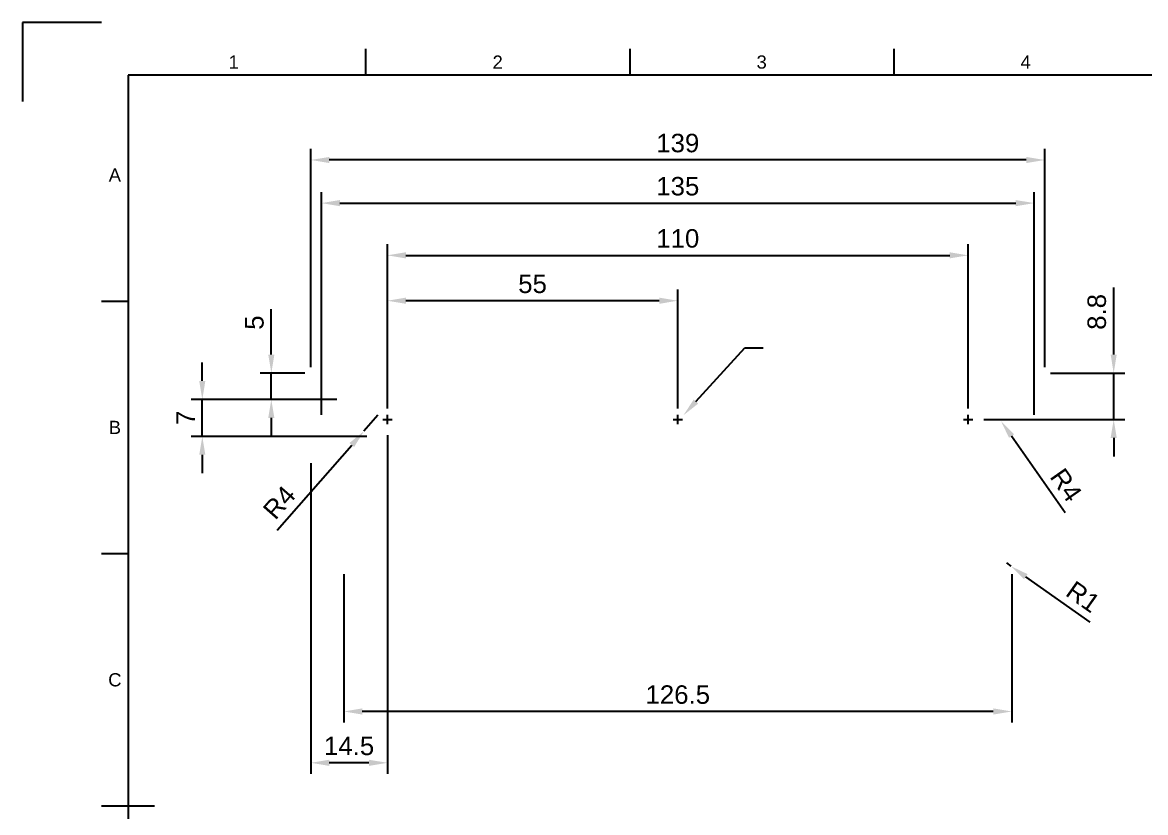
# Paper-space layout 'Folha1' of a CAD drawing. Header units: millimetres. Extents: x 0 to 420, y 0 to 297.
# Drawn here: x 0 to 212.7, y 147.3 to 297 of the extents above; entities that cross this region are included whole.
import ezdxf
from ezdxf import colors
from ezdxf.entities.mleader import LeaderData, LeaderLine
from ezdxf.enums import TextEntityAlignment as Align
from ezdxf.math import Vec2, Vec3

# ---------------------------------------------------------------- set-up
doc = ezdxf.new("R2010")
doc.units = ezdxf.units.MM
doc.header["$LTSCALE"] = 0.75
doc.linetypes.add('CENTER2', pattern=[28.575, 19.05, -3.175, 3.175, -3.175])
for name, color, linetype, lineweight in [('BORDER', 7, 'Continuous', 25), ('FD_Dimensions', 7, 'Continuous', 25), ('Hole Notes', 7, 'Continuous', 25), ('Smart Centers', 7, 'CENTER2', 25)]:
    doc.layers.add(name, color=color, linetype=linetype, lineweight=lineweight)
doc.styles.add('FusionTitle', font='arial.ttf')
doc.styles.get("Standard").update_dxf_attribs({"font": 'arial.ttf'})
doc.dimstyles.new('Dim-ISO-25', dxfattribs={"dimtxt": 3.5, "dimasz": 3.5, "dimexe": 2.1, "dimexo": 2.1, "dimgap": 1.4, "dimtad": 1, "dimdec": 1, "dimzin": 12, "dimdsep": 46, "dimtxsty": 'Standard', "dimcen": 0, "dimadec": 1, "dimazin": 3, "dimtp": 0.1, "dimtm": 0.1, "dimtfac": 0.714286, "dimtdec": 1, "dimtmove": 0, "dimatfit": 3, "dimfxl": 1, "dimtzin": 12, "dimarcsym": 0})

# ---------------------------------------------------------------- blocks, each defined once
blk = doc.blocks.new('ISO_A3_SHEET')
at = {"layer": 'BORDER'}
for p, q in [((65, 292), (65, 287)), ((115, 292), (115, 287)), ((165, 292), (165, 287)), ((410, 287), (20, 287)), ((20, 287), (20, 10)), ((15, 244.16666), (20, 244.16666)), ((15, 196.33333), (20, 196.33333)), ((15, 148.5), (25, 148.5))]:
    blk.add_line(p, q, dxfattribs=at)
at = {"layer": 'Defpoints'}
for p, q in [((15, 297), (0, 297)), ((0, 297), (0, 282))]:
    blk.add_line(p, q, dxfattribs=at)
at = {"layer": 'BORDER', "style": 'FusionTitle'}
for s, p in [('1', (40, 289.5)), ('2', (90, 289.5)), ('3', (140, 289.5)), ('4', (190, 289.5)), ('A', (17.5, 268.08333)), ('B', (17.5, 220.25)), ('C', (17.5, 172.41667))]:
    blk.add_text(s, height=2.5, dxfattribs=at).set_placement(p, align=Align.MIDDLE)
blk = doc.blocks.new('*D31')
at = {"layer": 'Defpoints', "color": 0, "transparency": 16777216}
for p in [(54.61, 270.93), (54.61, 229.55), (193.61, 229.55)]:
    blk.add_point(p, dxfattribs=at)
at = {"layer": 'FD_Dimensions', "color": 0, "lineweight": -2, "transparency": 16777216}
for p, q in [((54.61, 231.65), (54.61, 273.03)), ((193.61, 231.65), (193.61, 273.03)), ((190.11, 270.93), (58.11, 270.93))]:
    blk.add_line(p, q, dxfattribs=at)
at = {"layer": 'FD_Dimensions', "color": 0, "transparency": 16777216}
for points in [[(58.11, 271.51), (58.11, 270.35), (54.61, 270.93)], [(190.11, 271.51), (190.11, 270.35), (193.61, 270.93)]]:
    blk.add_solid(points, dxfattribs=at)
at = {"layer": 'FD_Dimensions', "color": 0, "transparency": 16777216, "insert": (124.11, 274.12), "char_height": 3.5, "attachment_point": 5}
blk.add_mtext('139', dxfattribs=at)
blk = doc.blocks.new('*D34')
at = {"layer": 'Defpoints', "color": 0, "transparency": 16777216}
for p in [(186.36, 194.55), (187.17, 193.97)]:
    blk.add_point(p, dxfattribs=at)
at = {"layer": 'FD_Dimensions', "color": 0, "lineweight": -2, "transparency": 16777216}
for p, q in [((186.36, 194.55), (187.17, 193.97)), ((202.24, 183.33), (190.03, 191.95))]:
    blk.add_line(p, q, dxfattribs=at)
at = {"layer": 'FD_Dimensions', "color": 0, "transparency": 16777216}
blk.add_solid([(190.37, 192.43), (189.7, 191.48), (187.17, 193.97)], dxfattribs=at)
at = {"layer": 'FD_Dimensions', "color": 0, "transparency": 16777216, "insert": (200.89, 188.15), "char_height": 3.5, "attachment_point": 5, "rotation": 324.765}
blk.add_mtext('R1', dxfattribs=at)
blk = doc.blocks.new('*D41')
at = {"layer": 'Defpoints', "color": 0, "transparency": 16777216}
for p in [(60.86, 194.55), (187.36, 194.55), (60.86, 166.41)]:
    blk.add_point(p, dxfattribs=at)
at = {"layer": 'FD_Dimensions', "color": 0, "lineweight": -2, "transparency": 16777216}
for p, q in [((60.86, 192.45), (60.86, 164.31)), ((187.36, 192.45), (187.36, 164.31)), ((183.86, 166.41), (64.36, 166.41))]:
    blk.add_line(p, q, dxfattribs=at)
at = {"layer": 'FD_Dimensions', "color": 0, "transparency": 16777216}
for points in [[(64.36, 166.99), (64.36, 165.82), (60.86, 166.41)], [(183.86, 166.99), (183.86, 165.82), (187.36, 166.41)]]:
    blk.add_solid(points, dxfattribs=at)
at = {"layer": 'FD_Dimensions', "color": 0, "transparency": 16777216, "insert": (124.11, 169.59), "char_height": 3.5, "attachment_point": 5}
blk.add_mtext('126.5', dxfattribs=at)
blk = doc.blocks.new('*U340')
at = {"layer": 'Smart Centers', "color": 0, "linetype": 'Continuous', "ltscale": 0.75, "transparency": 16777216}
for p, q in [((-0.89, 0), (0.89, 0)), ((0, -0.89), (0, 0.89))]:
    blk.add_line(p, q, dxfattribs=at)
blk = doc.blocks.new('*U341')
at = {"layer": 'Smart Centers', "color": 0, "linetype": 'Continuous', "ltscale": 0.75, "transparency": 16777216}
for p, q in [((-0.89, 0), (0.89, 0)), ((0, -0.89), (0, 0.89))]:
    blk.add_line(p, q, dxfattribs=at)
blk = doc.blocks.new('*U342')
at = {"layer": 'Smart Centers', "color": 0, "linetype": 'Continuous', "ltscale": 0.75, "transparency": 16777216}
for p, q in [((-0.89, 0), (0.89, 0)), ((0, -0.89), (0, 0.89))]:
    blk.add_line(p, q, dxfattribs=at)
blk = doc.blocks.new('*D345')
at = {"layer": 'Defpoints', "color": 0, "transparency": 16777216}
for p in [(191.61, 262.76), (56.61, 220.55), (191.61, 220.55)]:
    blk.add_point(p, dxfattribs=at)
at = {"layer": 'FD_Dimensions', "color": 0, "lineweight": -2, "transparency": 16777216}
for p, q in [((56.61, 222.65), (56.61, 264.86)), ((191.61, 222.65), (191.61, 264.86)), ((60.11, 262.76), (188.11, 262.76))]:
    blk.add_line(p, q, dxfattribs=at)
at = {"layer": 'FD_Dimensions', "color": 0, "transparency": 16777216}
for points in [[(60.11, 263.34), (60.11, 262.17), (56.61, 262.76)], [(188.11, 263.34), (188.11, 262.17), (191.61, 262.76)]]:
    blk.add_solid(points, dxfattribs=at)
at = {"layer": 'FD_Dimensions', "color": 0, "transparency": 16777216, "insert": (124.11, 265.94), "char_height": 3.5, "attachment_point": 5}
blk.add_mtext('135', dxfattribs=at)
blk = doc.blocks.new('*D346')
at = {"layer": 'Defpoints', "color": 0, "transparency": 16777216}
for p in [(179.11, 252.86), (69.11, 221.75), (179.11, 221.75)]:
    blk.add_point(p, dxfattribs=at)
at = {"layer": 'FD_Dimensions', "color": 0, "lineweight": -2, "transparency": 16777216}
for p, q in [((69.11, 223.85), (69.11, 254.96)), ((179.11, 223.85), (179.11, 254.96)), ((72.61, 252.86), (175.61, 252.86))]:
    blk.add_line(p, q, dxfattribs=at)
at = {"layer": 'FD_Dimensions', "color": 0, "transparency": 16777216}
for points in [[(72.61, 253.44), (72.61, 252.28), (69.11, 252.86)], [(175.61, 253.44), (175.61, 252.28), (179.11, 252.86)]]:
    blk.add_solid(points, dxfattribs=at)
at = {"layer": 'FD_Dimensions', "color": 0, "transparency": 16777216, "insert": (124.11, 256.05), "char_height": 3.5, "attachment_point": 5}
blk.add_mtext('110', dxfattribs=at)
blk = doc.blocks.new('*D347')
at = {"layer": 'Defpoints', "color": 0, "transparency": 16777216}
for p in [(69.11, 244.26), (69.11, 221.75), (124.11, 221.75)]:
    blk.add_point(p, dxfattribs=at)
at = {"layer": 'FD_Dimensions', "color": 0, "lineweight": -2, "transparency": 16777216}
for p, q in [((69.11, 223.85), (69.11, 246.36)), ((124.11, 223.85), (124.11, 246.36)), ((120.61, 244.26), (72.61, 244.26))]:
    blk.add_line(p, q, dxfattribs=at)
at = {"layer": 'FD_Dimensions', "color": 0, "transparency": 16777216}
for points in [[(72.61, 244.84), (72.61, 243.67), (69.11, 244.26)], [(120.61, 244.84), (120.61, 243.67), (124.11, 244.26)]]:
    blk.add_solid(points, dxfattribs=at)
at = {"layer": 'FD_Dimensions', "color": 0, "transparency": 16777216, "insert": (96.61, 247.44), "char_height": 3.5, "attachment_point": 5}
blk.add_mtext('55', dxfattribs=at)
blk = doc.blocks.new('*D348')
at = {"layer": 'Defpoints', "color": 0, "transparency": 16777216}
for p in [(67.32, 222.55), (64.68, 219.54)]:
    blk.add_point(p, dxfattribs=at)
at = {"layer": 'FD_Dimensions', "color": 0, "lineweight": -2, "transparency": 16777216}
for p, q in [((67.32, 222.55), (64.68, 219.54)), ((48.23, 200.79), (62.38, 216.91))]:
    blk.add_line(p, q, dxfattribs=at)
at = {"layer": 'FD_Dimensions', "color": 0, "transparency": 16777216}
blk.add_solid([(61.94, 217.3), (62.81, 216.53), (64.68, 219.54)], dxfattribs=at)
at = {"layer": 'FD_Dimensions', "color": 0, "transparency": 16777216, "insert": (48.64, 206.03), "char_height": 3.5, "attachment_point": 5, "rotation": 48.7462}
blk.add_mtext('R4', dxfattribs=at)
blk = doc.blocks.new('*D349')
at = {"layer": 'Defpoints', "color": 0, "transparency": 16777216}
for p in [(187.61, 218.2), (189.9, 214.92)]:
    blk.add_point(p, dxfattribs=at)
at = {"layer": 'FD_Dimensions', "color": 0, "lineweight": -2, "transparency": 16777216}
blk.add_line((197.5, 204.07), (187.32, 218.61), dxfattribs=at)
at = {"layer": 'FD_Dimensions', "color": 0, "transparency": 16777216}
blk.add_solid([(187.8, 218.95), (186.84, 218.28), (185.31, 221.48)], dxfattribs=at)
at = {"layer": 'FD_Dimensions', "color": 0, "transparency": 16777216, "insert": (197.66, 209.33), "char_height": 3.5, "attachment_point": 5, "rotation": 305.0035}
blk.add_mtext('R4', dxfattribs=at)
blk = doc.blocks.new('*D350')
at = {"layer": 'Defpoints', "color": 0, "transparency": 16777216}
for p in [(47.13, 230.55), (55.61, 230.55), (61.61, 225.55)]:
    blk.add_point(p, dxfattribs=at)
at = {"layer": 'FD_Dimensions', "color": 0, "lineweight": -2, "transparency": 16777216}
for p, q in [((47.13, 234.05), (47.13, 242.67)), ((53.51, 230.55), (45.03, 230.55)), ((47.13, 225.55), (47.13, 230.55)), ((59.51, 225.55), (45.03, 225.55)), ((47.13, 222.05), (47.13, 218.55))]:
    blk.add_line(p, q, dxfattribs=at)
at = {"layer": 'FD_Dimensions', "color": 0, "transparency": 16777216}
for points in [[(46.55, 234.05), (47.71, 234.05), (47.13, 230.55)], [(46.55, 222.05), (47.71, 222.05), (47.13, 225.55)]]:
    blk.add_solid(points, dxfattribs=at)
at = {"layer": 'FD_Dimensions', "color": 0, "transparency": 16777216, "insert": (43.95, 240.11), "char_height": 3.5, "attachment_point": 5, "rotation": 90}
blk.add_mtext('5', dxfattribs=at)
blk = doc.blocks.new('*D351')
at = {"layer": 'Defpoints', "color": 0, "transparency": 16777216}
for p in [(34.06, 225.55), (61.61, 225.55), (67.32, 218.55)]:
    blk.add_point(p, dxfattribs=at)
at = {"layer": 'FD_Dimensions', "color": 0, "lineweight": -2, "transparency": 16777216}
for p, q in [((34.06, 229.05), (34.06, 232.55)), ((59.51, 225.55), (31.96, 225.55)), ((34.06, 218.55), (34.06, 225.55)), ((65.22, 218.55), (31.96, 218.55)), ((34.06, 215.05), (34.06, 211.55))]:
    blk.add_line(p, q, dxfattribs=at)
at = {"layer": 'FD_Dimensions', "color": 0, "transparency": 16777216}
for points in [[(33.48, 229.05), (34.64, 229.05), (34.06, 225.55)], [(33.48, 215.05), (34.64, 215.05), (34.06, 218.55)]]:
    blk.add_solid(points, dxfattribs=at)
at = {"layer": 'FD_Dimensions', "color": 0, "transparency": 16777216, "insert": (30.91, 222.05), "char_height": 3.5, "attachment_point": 5, "rotation": 90}
blk.add_mtext('7', dxfattribs=at)
blk = doc.blocks.new('*D370')
at = {"layer": 'Defpoints', "color": 0, "transparency": 16777216}
for p in [(69.11, 220.86), (54.61, 215.58), (54.61, 156.68)]:
    blk.add_point(p, dxfattribs=at)
at = {"layer": 'FD_Dimensions', "color": 0, "lineweight": -2, "transparency": 16777216}
for p, q in [((69.11, 218.76), (69.11, 154.58)), ((54.61, 213.48), (54.61, 154.58)), ((65.61, 156.68), (58.11, 156.68))]:
    blk.add_line(p, q, dxfattribs=at)
at = {"layer": 'FD_Dimensions', "color": 0, "transparency": 16777216}
for points in [[(58.11, 157.26), (58.11, 156.09), (54.61, 156.68)], [(65.61, 157.26), (65.61, 156.09), (69.11, 156.68)]]:
    blk.add_solid(points, dxfattribs=at)
at = {"layer": 'FD_Dimensions', "color": 0, "transparency": 16777216, "insert": (61.86, 159.86), "char_height": 3.5, "attachment_point": 5}
blk.add_mtext('14.5', dxfattribs=at)
blk = doc.blocks.new('*D371')
at = {"layer": 'Defpoints', "color": 0, "transparency": 16777216}
for p in [(192.61, 230.55), (206.67, 230.55), (180, 221.75)]:
    blk.add_point(p, dxfattribs=at)
at = {"layer": 'FD_Dimensions', "color": 0, "lineweight": -2, "transparency": 16777216}
for p, q in [((206.67, 234.05), (206.67, 246.74)), ((194.71, 230.55), (208.77, 230.55)), ((206.67, 221.75), (206.67, 230.55)), ((182.1, 221.75), (208.77, 221.75)), ((206.67, 218.25), (206.67, 214.75))]:
    blk.add_line(p, q, dxfattribs=at)
at = {"layer": 'FD_Dimensions', "color": 0, "transparency": 16777216}
for points in [[(206.09, 234.05), (207.25, 234.05), (206.67, 230.55)], [(206.09, 218.25), (207.25, 218.25), (206.67, 221.75)]]:
    blk.add_solid(points, dxfattribs=at)
at = {"layer": 'FD_Dimensions', "color": 0, "transparency": 16777216, "insert": (203.48, 242.14), "char_height": 3.5, "attachment_point": 5, "rotation": 90}
blk.add_mtext('8.8', dxfattribs=at)

psp = doc.layouts.new('Folha1')

# ---------------------------------------------------------------- block references
at = {"layer": 'BORDER'}
psp.add_blockref('ISO_A3_SHEET', (0, 0), dxfattribs=at)
at = {"layer": 'Smart Centers', "ltscale": 0.75}
for name, p in [('*U342', (69.11, 221.75)), ('*U340', (124.11, 221.75)), ('*U341', (179.11, 221.75))]:
    psp.add_blockref(name, p, dxfattribs=at)

# ---------------------------------------------------------------- dimensions: what is measured, and where the dimension line sits
at = {"layer": 'FD_Dimensions'}
for base, p1, p2, picture, middle in [((54.61, 270.93), (193.61, 229.55), (54.61, 229.55), '*D31', (124.11, 270.93)), ((60.86, 166.41), (187.36, 194.55), (60.86, 194.55), '*D41', (124.11, 166.41))]:
    dim = psp.add_linear_dim(base=base, p1=p1, p2=p2, dimstyle='Dim-ISO-25', override={"dimlfac": -1}, dxfattribs=at)
    dim.commit()
    dim.dimension.update_dxf_attribs({"geometry": picture, "text_midpoint": middle, "dimtype": 160})
for base, p1, p2, angle, picture, middle, dimtype in [((191.61, 262.76), (56.61, 220.55), (191.61, 220.55), 180, '*D345', (124.11, 262.76), 160), ((179.11, 252.86), (69.11, 221.75), (179.11, 221.75), 0, '*D346', (124.11, 252.86), 161), ((69.11, 244.26), (124.11, 221.75), (69.11, 221.75), 180, '*D347', (96.61, 244.26), 161), ((47.13, 230.55), (61.61, 225.55), (55.61, 230.55), 90, '*D350', (47.13, 240.11), 160), ((54.61, 156.68), (69.11, 220.86), (54.61, 215.58), 180, '*D370', (61.86, 156.68), 160)]:
    dim = psp.add_linear_dim(base=base, p1=p1, p2=p2, angle=angle, dimstyle='Dim-ISO-25', override={"dimlfac": -1}, dxfattribs=at)
    dim.commit()
    dim.dimension.update_dxf_attribs({"geometry": picture, "text_midpoint": middle, "dimtype": dimtype})
for base, p1, p2, picture, middle in [((206.67, 230.55), (180, 221.75), (192.61, 230.55), '*D371', (203.48, 242.14)), ((34.06, 225.55), (67.32, 218.55), (61.61, 225.55), '*D351', (30.91, 222.05))]:
    dim = psp.add_linear_dim(base=base, p1=p1, p2=p2, angle=90, dimstyle='Dim-ISO-25', override={"dimlfac": -1, "dimclrd": 0, "dimclre": 0}, dxfattribs=at)
    dim.commit()
    dim.dimension.update_dxf_attribs({"geometry": picture, "text_midpoint": middle})
for center, mpoint, override, picture, middle in [((67.32, 222.55), (64.68, 219.54), {"dimlfac": -1, "dimse1": 1, "dimclrd": 0, "dimclre": 0}, '*D348', (51.01, 203.96)), ((187.61, 218.2), (189.9, 214.92), {"dimlfac": -1, "dimse1": 1, "dimclrd": 0, "dimclre": 0}, '*D349', (195.08, 207.52)), ((186.36, 194.55), (187.17, 193.97), {"dimlfac": -1}, '*D34', (199.07, 185.57))]:
    dim = psp.add_radius_dim(center=center, mpoint=mpoint, dimstyle='Dim-ISO-25', override=override, dxfattribs=at)
    dim.commit()
    dim.dimension.update_dxf_attribs({"geometry": picture, "text_midpoint": middle, "dimtype": 164})

# ---------------------------------------------------------------- leaders
at = {"layer": 'Hole Notes'}
ml = psp.add_multileader_mtext('Standard', dxfattribs=at)
ml.set_content('', color=256)
ml.set_leader_properties()
ml.build(insert=Vec2(0, 0))
ml.multileader.update_dxf_attribs({"text_left_attachment_type": 5, "text_right_attachment_type": 5, "dogleg_length": 3.5, "arrow_head_size": 3.5})
ctx = ml.context
ctx.base_point, ctx.char_height, ctx.arrow_head_size, ctx.landing_gap_size, ctx.plane_origin = Vec3(140.3, 235.3), 3.5, 3.5, 0, Vec3(125.19, 222.55)
ctx.left_attachment, ctx.right_attachment = 5, 5
notes = []
notes.append((ctx, [(0, (1, 1, 0), (136.8, 235.3), (1, 0), 3.5, [(0, [(125.19, 222.55)], 0, [])])]))
ctx.mtext.insert, ctx.mtext.flow_direction = Vec3(140.3, 239.51), 5
for ctx, leaders in notes:
    for number, flags, end, landing, length, lines in leaders:
        leader = LeaderData()
        leader.index, (leader.has_last_leader_line, leader.has_dogleg_vector, leader.attachment_direction) = number, flags
        leader.last_leader_point, leader.dogleg_vector, leader.dogleg_length = Vec3(end), Vec3(landing), length
        for number, points, colour, breaks in lines:
            line = LeaderLine()
            line.index, line.vertices, line.color, line.breaks = number, Vec3.list(points), colors.encode_raw_color(colour), breaks
            leader.lines.append(line)
        ctx.leaders.append(leader)

doc.saveas('drawing.dxf')
